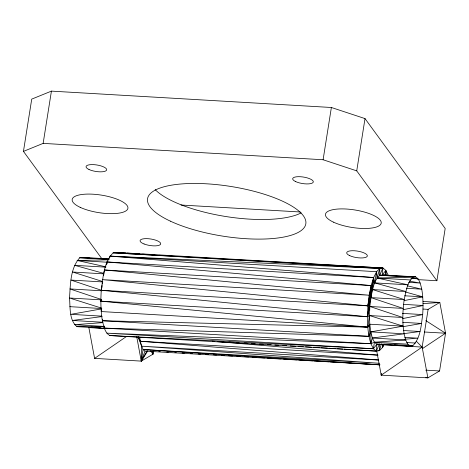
<?xml version="1.0" encoding="UTF-8"?>
<svg xmlns="http://www.w3.org/2000/svg" width="469" height="469" viewBox="0 0 469 469"><rect width="100%" height="100%" fill="white"/><g stroke="black" fill="none" stroke-linecap="round" stroke-linejoin="round"><path stroke-width="0.7" d="M423.056 301.456L439.822 302.441L445.55 333.236L439.576 370.956L427.875 377.879L381.215 375.153L381.233 373.729M384.246 344.158L382.61 347.4L379.456 350.665L376.314 351.123L109.687 335.534C104.581 332.468 103.801 325.996 102.371 320.743C100.688 310.677 100.589 300.436 101.269 290.264C103.127 277.531 103.567 262.534 113.123 252.85L116.265 252.392L382.897 267.981L385.811 270.349L388.309 275.397M386.304 275.362L385.811 270.349L382.346 274.904L415.675 276.857C419.931 279.407 420.582 284.806 421.772 289.18C423.173 297.575 423.255 306.105 422.692 314.582C421.139 325.193 420.769 337.686 412.808 345.759L410.193 346.145L407.76 344.164L405.679 339.961L374.432 342.218L370.903 343.707C366.183 328.699 366.928 312.7 370.891 297.61C372.609 289.889 373.582 280.925 379.732 275.291L382.346 274.904L382.897 267.981L379.755 268.438L376.601 271.698L373.652 277.542L369.848 306.474L369.472 315.543L369.783 324.208L370.768 331.87L370.903 343.707L373.4 348.748L376.314 351.123L379.48 343.812L379.456 350.665L377.996 350.578L379.456 350.665L381.35 343.83M109.728 257.51L109.969 256.109L376.601 271.698L377.099 278.011L413.054 277.238L379.732 275.291L382.897 267.981L113.123 252.85L379.755 268.438L379.732 275.291L415.675 276.857L413.054 277.238C406.91 282.871 405.937 291.841 404.219 299.556C402.93 308.362 402.525 317.273 403.111 326.154L370.768 331.87L369.003 336.332L102.371 320.743L102.465 319.319M378.172 344.006L376.865 344.193L373.4 348.748L106.768 333.16L370.903 343.707L372.351 338.014L404.096 333.817L370.768 331.87L372.351 338.014L405.679 339.961L404.096 333.817L403.111 326.154L369.783 324.208L369.003 336.332L104.27 328.118L104.247 326.031M106.891 263.367L107.02 261.954L373.652 277.542L374.643 282.877L405.855 291.513L372.527 289.561L373.652 277.542L109.969 256.109L379.755 268.438L377.099 278.011L407.971 284.824L374.643 282.877L376.601 271.698M106.627 264.821L107.02 261.954L371.114 285.562L373.652 277.542L367.444 316.739L100.817 301.151L101.04 299.726L100.817 301.151L367.819 327.139L369.783 324.208M101.497 309.376L101.193 311.551L367.819 327.139L369.472 315.543L402.801 317.49L369.848 306.474L367.444 316.739L101.269 290.264L102.043 285.369M101.908 258.806L23.45 151.381L31.728 99.117L51.42 91.121L331.378 107.489L365.011 118.598L445.181 228.467L436.903 280.732L417.902 279.618M23.45 151.381L43.142 143.385L51.42 91.121M102.265 283.968L102.488 282.573M103.596 275.573L104.481 269.974L371.114 285.562L367.895 305.858L367.444 316.739L369.472 315.543L403.111 326.154M106.569 264.803L107.02 261.954L106.445 264.786M137.986 336.912L143.086 349.522L141.251 361.112L94.591 358.38L88.864 327.579L104.904 328.517M136.725 336.754L141.251 361.112L152.953 354.195L153.404 351.345M436.903 280.732L356.733 170.868L323.1 159.753L331.378 107.489M356.733 170.868L365.011 118.598M384.985 275.579L385.811 270.349M423.044 303.642L439.822 302.441L428.121 309.358L422.147 347.083L381.215 375.153L381.432 373.787M382.387 344.598L382.61 347.4L383.097 344.609M101.984 286.729L101.269 290.264L367.895 305.858L373.652 277.542M371.114 285.562L369.15 295.224L367.895 305.858L102.518 279.635L369.15 295.224L104.481 269.974M382.61 347.4L383.237 344.656M100.817 301.151L101.134 299.785M378.471 360.028L141.427 346.163L379.398 363.299L143.086 349.522L145.032 351.105L141.251 361.112L141.427 346.163L139.633 337.158M109.195 258.935L82.386 257.37L79.771 257.751C70.157 268.426 70.497 284.449 69.512 298.008C70.379 307.494 68.955 319.858 76.904 326.659L105.162 328.312M147.125 350.8L141.251 361.112L147.712 351.005M94.591 358.38L126.495 336.502M422.563 348.52L445.55 333.236L425.829 320.614M403.404 309.663L423.067 305.507L403.504 304.363M404.096 300.641L422.757 296.842L405.251 291.941M402.642 318.609L422.692 314.582L402.402 313.392M101.714 308.872L70.807 314.336L101.966 316.153M403.094 326.676L421.649 323.44L402.812 322.338M403.375 333.711L420.013 331.489L403.346 330.516M101.972 316.569L72.396 320.474L102.822 322.256M404.747 339.245L417.897 338.172L404.853 337.41M102.817 322.637L74.471 324.683L104.177 326.418M105.912 266.826L77.145 260.471L108.785 259.797M76.904 326.659L104.206 326.629M102.371 320.743L367.819 327.139M109.248 259.035L79.771 257.751L108.749 259.445M109.687 335.534L373.4 348.748L374.432 342.218L372.351 338.014M43.142 143.385L323.1 159.753M181.04 205.017L300.224 211.988M410.862 278.41L418.108 278.832L411.671 278.129M77.145 260.471L106.85 262.206M377.099 278.011L410.428 279.958M408.593 282.361L420.189 283.036L409.566 281.189M105.842 267.16L74.688 265.337L103.813 273.398M406.559 288.288L421.772 289.18L407.52 285.879M103.725 273.849L72.566 272.026L102.195 281.371M404.641 295.787L422.757 296.842M102.811 281.939L70.93 280.075L101.843 290.422M423.015 309.059L428.121 309.358M101.767 290.798L69.893 288.933L100.782 299.263M369.848 306.474L403.176 308.42L370.891 297.61L404.219 299.556L372.527 289.561M101.392 299.867L69.512 298.008L101.779 308.186M69.828 306.667L101.709 308.532M424.41 331.999L445.55 333.236M406.746 342.534L415.44 343.044M409.191 345.547L412.808 345.759L408.528 345.108M104.27 328.118L370.903 343.707M383.507 344.821L422.147 347.083L427.875 377.879L425.776 377.299M138.249 336.742L140.155 341.244L377.932 355.156M145.032 351.105L379.89 364.847L353.62 363.252M425.723 370.147L439.576 370.956M158.803 351.504L160.263 351.592M166.829 351.99L168.289 352.078M174.855 352.471L176.315 352.559M182.154 352.911L184.34 353.046M190.179 353.397L192.366 353.526M198.205 353.878L200.392 354.013M205.498 354.318L208.418 354.494M213.524 354.804L216.444 354.98M221.55 355.291L224.469 355.467M228.849 355.731L232.495 355.948M236.874 356.211L240.521 356.434M244.9 356.698L248.552 356.915M252.199 357.138L256.578 357.401M260.225 357.618L264.604 357.882M267.518 358.058L272.63 358.369M275.549 358.545L280.655 358.855M283.575 359.031L288.681 359.336M290.868 359.471L296.707 359.823M298.894 359.952L304.733 360.303M306.919 360.438L312.759 360.79M314.218 360.878L320.784 361.271M322.244 361.359L328.81 361.757M330.27 361.845L344.135 362.684M345.594 362.772L352.16 363.164M220.852 341.655L223.039 341.79M228.878 342.141L231.07 342.276M236.177 342.587L239.096 342.769M244.208 343.079L247.128 343.255M251.507 343.519L255.154 343.742M259.533 344.012L263.185 344.234M267.565 344.498L271.211 344.721M274.863 344.944L278.51 345.166M282.889 345.436L286.541 345.653M290.188 345.876L295.3 346.186M298.22 346.368L303.326 346.679M305.518 346.814L311.357 347.166M313.544 347.3L319.383 347.658M320.843 347.746L327.415 348.145M328.875 348.233L335.441 348.637M336.9 348.725L342.739 349.077M344.199 349.171L350.771 349.569M352.231 349.657L376.314 351.123L376.865 344.193L374.432 342.218L407.76 344.164L376.865 344.193L410.193 346.145L400.907 345.436M143.086 349.522L379.878 364.818M116.265 252.392L125.762 253.02M127.222 253.119L133.067 253.512M134.527 253.606L139.639 253.946M142.564 254.139L146.944 254.433M150.596 254.679L154.248 254.919M159.366 255.259L160.826 255.359M388.051 344.463L390.196 344.627M394.482 344.95L398.052 345.219M90.951 327.139L93.091 327.303M96.661 327.573L100.946 327.901M103.092 328.066L104.523 328.171M140.155 341.244L378.471 359.969M212.322 341.227L214.515 341.409M217.428 341.655L377.932 355.103M382.346 274.904L388.068 275.538M82.386 257.37L85.247 257.686M88.108 257.997L89.538 258.155M416.484 341.45L422.147 347.083M150.719 350.853L152.953 354.195L152.941 351.369M376.689 350.8L381.215 375.153M152.454 351.492L152.953 354.195M301.162 212.891A80.123 25.156 9 0 1 225.577 216.485A80.123 25.156 9 0 1 155.175 189.605M170.329 221.133A80.123 25.156 9 0 0 303.097 228.895A80.123 25.156 9 0 0 206.647 183.813A80.123 25.156 9 0 0 170.329 221.133M144.077 243.986A10.453 3.283 9 0 0 160.633 244.156A10.453 3.283 9 0 0 146.457 238.627A10.453 3.283 9 0 0 144.077 243.986M349.669 255.623A10.453 3.283 9 0 0 366.987 256.637A10.453 3.283 9 0 0 354.406 250.757A10.453 3.283 9 0 0 349.669 255.623M295.64 181.585A10.453 3.283 9 0 0 312.958 182.599A10.453 3.283 9 0 0 300.383 176.719A10.453 3.283 9 0 0 295.64 181.585M89.01 169.502A10.453 3.283 9 0 0 106.328 170.517A10.453 3.283 9 0 0 93.747 164.637A10.453 3.283 9 0 0 89.01 169.502M80.193 207.339A28.216 8.858 9 0 0 126.952 210.077A28.216 8.858 9 0 0 92.979 194.201A28.216 8.858 9 0 0 80.193 207.339M333.482 222.159A28.216 8.858 9 0 0 380.242 224.897A28.216 8.858 9 0 0 346.274 209.022A28.216 8.858 9 0 0 333.482 222.159"/></g></svg>
